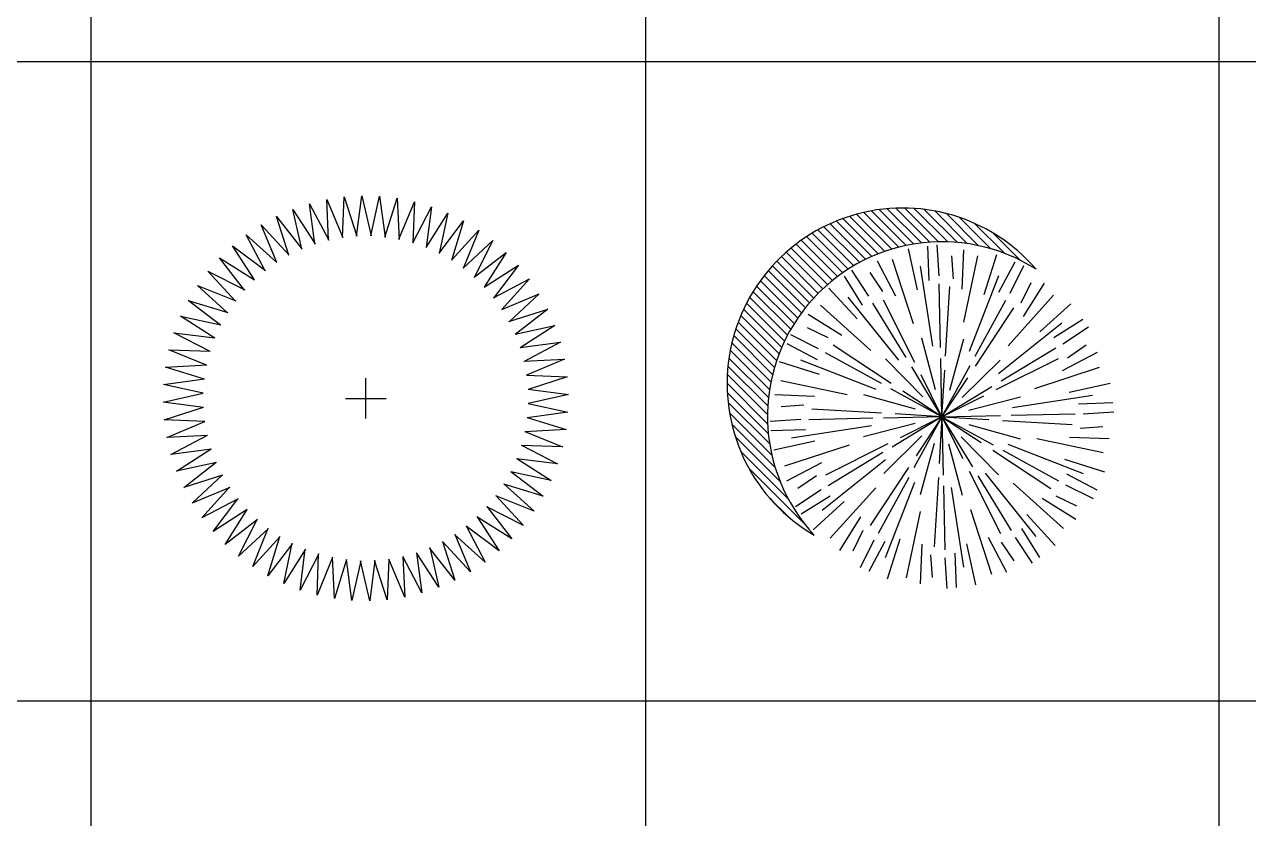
# Model space of a CAD drawing. Header units: millimetres. Extents: x -4017 to 59953, y -688 to 66564.
# Drawn here: x 3594 to 8113, y 13663 to 16596 of the extents above; entities that cross this region are included whole.
import ezdxf

# ---------------------------------------------------------------- set-up
doc = ezdxf.new("R2010")
doc.units = ezdxf.units.MM
doc.layers.add('www.cad-blocks.net', color=7, linetype='Continuous')
doc.styles.get("Standard").update_dxf_attribs({"font": 'arial.ttf'})

# ---------------------------------------------------------------- blocks, each defined once
blk = doc.blocks.new('A$C516926BB')
for p, q in [((6.2986, 38.5194), (6.2986, 0)), ((8.3458, 38.5194), (8.3458, 0)), ((10.4622, 38.5194), (10.4622, 0)), ((0, 7.0831), (60.3118, 7.0831)), ((0, 4.7221), (62.4121, 4.7221))]:
    blk.add_line(p, q)
blk = doc.blocks.new('A$C727501FD')
at = {"linetype": 'Continuous'}
for p, q in [((0.6623, 1.3419), (0.6684, 1.492)), ((0.6684, 1.492), (0.7152, 1.3472)), ((0.7144, 1.3471), (0.7336, 1.4961)), ((0.7336, 1.4961), (0.7675, 1.3478)), ((0.7668, 1.3478), (0.7988, 1.4946)), ((0.7988, 1.4946), (0.8197, 1.3438)), ((0.5116, 1.2995), (0.4786, 1.4461)), ((0.4786, 1.4461), (0.5612, 1.3182)), ((0.5605, 1.318), (0.5404, 1.4669)), ((0.5404, 1.4669), (0.6116, 1.3323)), ((0.6109, 1.3322), (0.6039, 1.4823)), ((0.6039, 1.4823), (0.6631, 1.342)), ((0.819, 1.3439), (0.8637, 1.4873)), ((0.8637, 1.4873), (0.8713, 1.3353)), ((0.8706, 1.3354), (0.9277, 1.4744)), ((0.9213, 1.3225), (0.9903, 1.456)), ((0.9277, 1.4744), (0.922, 1.3223)), ((0.9903, 1.456), (0.9714, 1.305)), ((0.4644, 1.2768), (0.4188, 1.4199)), ((0.4188, 1.4199), (0.5122, 1.2998)), ((0.9707, 1.3052), (1.0511, 1.4322)), ((1.0185, 1.2837), (1.1095, 1.4032)), ((1.0511, 1.4322), (1.0191, 1.2834)), ((1.1095, 1.4032), (1.0647, 1.2577)), ((0.4194, 1.25), (0.3615, 1.3887)), ((0.3615, 1.3887), (0.465, 1.2771)), ((1.0641, 1.2581), (1.1653, 1.3692)), ((1.1653, 1.3692), (1.1079, 1.2282)), ((0.3372, 1.1853), (0.2561, 1.3118)), ((0.2561, 1.3118), (0.3775, 1.2199)), ((0.3769, 1.2195), (0.3071, 1.3525)), ((0.3071, 1.3525), (0.42, 1.2504)), ((1.1074, 1.2286), (1.2178, 1.3305)), ((1.2178, 1.3305), (1.1484, 1.195)), ((0.3007, 1.1479), (0.2088, 1.2668)), ((0.2088, 1.2668), (0.3378, 1.1858)), ((1.1479, 1.1955), (1.2668, 1.2873)), ((1.2668, 1.2873), (1.1858, 1.1584)), ((1.1853, 1.1589), (1.3118, 1.24)), ((1.3118, 1.24), (1.2199, 1.1187)), ((0.1657, 1.2178), (0.3012, 1.1484)), ((0.2675, 1.1074), (0.1657, 1.2178)), ((1.2195, 1.1192), (1.3525, 1.189)), ((1.3525, 1.189), (1.2504, 1.0761)), ((0.127, 1.1653), (0.268, 1.1079)), ((0.2381, 1.0641), (0.127, 1.1653)), ((1.25, 1.0767), (1.3887, 1.1347)), ((1.3887, 1.1347), (1.2771, 1.0311)), ((0.093, 1.1095), (0.2384, 1.0647)), ((0.2124, 1.0185), (0.093, 1.1095)), ((0.1909, 0.9707), (0.064, 1.0511)), ((0.064, 1.0511), (0.2128, 1.0191)), ((1.2768, 1.0317), (1.4199, 1.0774)), ((1.4199, 1.0774), (1.2998, 0.9839)), ((1.2995, 0.9846), (1.4461, 1.0176)), ((1.4461, 1.0176), (1.3182, 0.9349)), ((0.1736, 0.9213), (0.0401, 0.9903)), ((0.0401, 0.9903), (0.1912, 0.9714)), ((1.318, 0.9356), (1.4669, 0.9557)), ((1.4669, 0.9557), (1.3323, 0.8845)), ((0.1607, 0.8706), (0.0217, 0.9277)), ((0.0217, 0.9277), (0.1738, 0.922)), ((0.0088, 0.8637), (0.1609, 0.8713)), ((0.1523, 0.819), (0.0088, 0.8637)), ((1.3322, 0.8852), (1.4823, 0.8923)), ((1.4823, 0.8923), (1.342, 0.8331)), ((0.0016, 0.7988), (0.1524, 0.8197)), ((0.7481, 0.6731), (0.7481, 0.8231)), ((1.3419, 0.8338), (1.492, 0.8277)), ((1.492, 0.8277), (1.3472, 0.781)), ((0.1484, 0.7668), (0.0016, 0.7988)), ((1.3471, 0.7817), (1.4961, 0.7626)), ((0, 0.7336), (0.1484, 0.7675)), ((0.149, 0.7144), (0, 0.7336)), ((0.6731, 0.7481), (0.8231, 0.7481)), ((1.4961, 0.7626), (1.3478, 0.7287)), ((1.3478, 0.7294), (1.4946, 0.6973)), ((0.0041, 0.6684), (0.149, 0.7152)), ((1.4946, 0.6973), (1.3438, 0.6765)), ((0.1542, 0.6623), (0.0041, 0.6684)), ((0.0139, 0.6039), (0.1541, 0.6631)), ((1.3439, 0.6772), (1.4873, 0.6325)), ((0.164, 0.6109), (0.0139, 0.6039)), ((0.0292, 0.5404), (0.1638, 0.6116)), ((1.4873, 0.6325), (1.3353, 0.6248)), ((1.3354, 0.6255), (1.4744, 0.5685)), ((0.1781, 0.5605), (0.0292, 0.5404)), ((0.0501, 0.4786), (0.1779, 0.5612)), ((1.4744, 0.5685), (1.3223, 0.5741)), ((1.3225, 0.5748), (1.456, 0.5059)), ((0.1967, 0.5116), (0.0501, 0.4786)), ((0.0762, 0.4188), (0.1964, 0.5122)), ((1.456, 0.5059), (1.305, 0.5247)), ((1.3052, 0.5254), (1.4322, 0.4451)), ((0.2194, 0.4644), (0.0762, 0.4188)), ((0.1075, 0.3615), (0.219, 0.465)), ((1.4322, 0.4451), (1.2834, 0.477)), ((1.2837, 0.4777), (1.4032, 0.3866)), ((0.2461, 0.4194), (0.1075, 0.3615)), ((0.1436, 0.3071), (0.2457, 0.42)), ((1.4032, 0.3866), (1.2577, 0.4314)), ((1.2581, 0.432), (1.3692, 0.3309)), ((0.2767, 0.3769), (0.1436, 0.3071)), ((0.1843, 0.2561), (0.2762, 0.3775)), ((1.3692, 0.3309), (1.2282, 0.3882)), ((1.2286, 0.3888), (1.3305, 0.2783)), ((0.3108, 0.3372), (0.1843, 0.2561)), ((0.2294, 0.2088), (0.3103, 0.3378)), ((1.3305, 0.2783), (1.195, 0.3477)), ((1.1955, 0.3483), (1.2873, 0.2294)), ((0.3483, 0.3007), (0.2294, 0.2088)), ((0.2783, 0.1657), (0.3477, 0.3012)), ((1.24, 0.1843), (1.1187, 0.2762)), ((1.1192, 0.2767), (1.189, 0.1436)), ((1.2873, 0.2294), (1.1584, 0.3103)), ((1.1589, 0.3108), (1.24, 0.1843)), ((0.3888, 0.2675), (0.2783, 0.1657)), ((0.3309, 0.127), (0.3882, 0.268)), ((0.432, 0.2381), (0.3309, 0.127)), ((0.3866, 0.093), (0.4314, 0.2384)), ((1.189, 0.1436), (1.0761, 0.2457)), ((1.0767, 0.2461), (1.1347, 0.1075)), ((0.4777, 0.2124), (0.3866, 0.093)), ((0.4451, 0.064), (0.477, 0.2128)), ((0.5254, 0.1909), (0.4451, 0.064)), ((0.5059, 0.0402), (0.5247, 0.1912)), ((1.0774, 0.0762), (0.9839, 0.1964)), ((0.9846, 0.1967), (1.0176, 0.0501)), ((1.1347, 0.1075), (1.0311, 0.219)), ((1.0317, 0.2194), (1.0774, 0.0762)), ((0.5748, 0.1736), (0.5059, 0.0402)), ((0.5685, 0.0217), (0.5741, 0.1738)), ((0.6255, 0.1607), (0.5685, 0.0217)), ((0.6325, 0.0088), (0.6248, 0.1609)), ((0.6772, 0.1523), (0.6325, 0.0088)), ((0.6973, 0.0016), (0.6765, 0.1524)), ((0.7294, 0.1484), (0.6973, 0.0016)), ((0.7626, 0), (0.7287, 0.1484)), ((0.7817, 0.149), (0.7626, 0)), ((0.8277, 0.0041), (0.781, 0.149)), ((0.8338, 0.1542), (0.8277, 0.0041)), ((0.8923, 0.0139), (0.8331, 0.1541)), ((0.9557, 0.0293), (0.8845, 0.1638)), ((0.8852, 0.164), (0.8923, 0.0139)), ((1.0176, 0.0501), (0.9349, 0.1779)), ((0.9356, 0.1781), (0.9557, 0.0293))]:
    blk.add_line(p, q, dxfattribs=at)
blk = doc.blocks.new('A$C2CFA1559')
for p, q in [((0.7182, 1.2764), (0.5914, 1.4032)), ((0.7487, 1.2793), (0.6228, 1.4052)), ((0.7807, 1.2807), (0.6558, 1.4057)), ((0.8143, 1.2805), (0.6905, 1.4043)), ((0.8499, 1.2784), (0.7274, 1.4009)), ((0.5343, 1.2264), (0.4032, 1.3576)), ((0.5579, 1.2362), (0.4273, 1.3669)), ((0.5823, 1.2453), (0.4522, 1.3753)), ((0.6075, 1.2534), (0.478, 1.3829)), ((0.6337, 1.2607), (0.5048, 1.3896)), ((0.6607, 1.267), (0.5325, 1.3953)), ((0.6889, 1.2723), (0.5614, 1.3998)), ((0.8877, 1.2739), (0.7669, 1.3948)), ((0.9285, 1.2666), (0.8098, 1.3853)), ((0.9732, 1.2553), (0.8574, 1.3711)), ((0.4472, 1.1799), (0.3142, 1.3129)), ((0.4679, 1.1926), (0.3354, 1.3251)), ((0.4893, 1.2046), (0.3572, 1.3367)), ((0.5115, 1.2159), (0.3798, 1.3475)), ((1.0234, 1.2384), (0.9123, 1.3495)), ((1.0832, 1.2121), (0.982, 1.3133)), ((0.3889, 1.138), (0.2545, 1.2724)), ((0.4077, 1.1526), (0.2737, 1.2865)), ((0.4271, 1.1666), (0.2936, 1.3001)), ((0.7826, 1.1555), (0.7756, 1.2695)), ((0.3362, 1.0905), (0.2005, 1.2261)), ((0.3531, 1.1069), (0.2179, 1.2422)), ((0.3707, 1.1228), (0.2359, 1.2576)), ((0.7026, 1.104), (0.6693, 1.2555)), ((0.7453, 1.1384), (0.741, 1.2648)), ((0.8358, 1.1446), (0.8297, 1.2286)), ((0.8682, 1.1055), (0.8739, 1.2515)), ((0.8739, 0.9843), (0.9257, 1.2297)), ((0.9494, 1.0865), (0.9962, 1.2343)), ((0.3041, 1.0557), (0.1675, 1.1923)), ((0.3198, 1.0734), (0.1837, 1.2095)), ((0.5237, 1.0804), (0.4606, 1.1756)), ((0.6228, 1.0799), (0.5547, 1.2093)), ((0.6883, 0.9778), (0.6105, 1.2162)), ((0.7594, 0.8955), (0.7139, 1.1907)), ((1.0036, 1.0949), (1.063, 1.2065)), ((1.0444, 1.091), (1.0953, 1.1933)), ((0.2607, 0.9989), (0.1227, 1.1369)), ((0.2745, 1.0185), (0.137, 1.156)), ((0.289, 1.0374), (0.152, 1.1744)), ((0.4999, 1.047), (0.433, 1.1543)), ((0.5751, 1.0976), (0.5279, 1.1673)), ((0.8943, 0.8774), (1.0025, 1.1559)), ((1.085, 1.055), (1.1218, 1.1308)), ((0.2349, 0.9578), (0.096, 1.0968)), ((0.2474, 0.9787), (0.109, 1.1172)), ((0.4801, 0.9959), (0.3755, 1.1103)), ((0.7876, 0.8901), (0.7824, 1.1257)), ((0.8065, 0.8586), (0.8217, 1.1155)), ((1.0935, 1.0049), (1.1715, 1.1285)), ((0.2119, 0.914), (0.0719, 1.054)), ((0.223, 0.9363), (0.0836, 1.0758)), ((0.5309, 0.8794), (0.3443, 1.047)), ((0.6336, 0.8436), (0.4466, 1.0766)), ((0.6607, 0.8531), (0.5384, 1.0545)), ((0.6928, 0.8352), (0.5775, 1.0654)), ((0.916, 0.8587), (1.0293, 1.0654)), ((1.0379, 0.8971), (1.2054, 1.0837)), ((1.1543, 0.9479), (1.2688, 1.0524)), ((0.1918, 0.8673), (0.0506, 1.0085)), ((0.2015, 0.8911), (0.0609, 1.0316)), ((0.423, 0.935), (0.2994, 1.013)), ((0.9166, 0.822), (1.0583, 1.0369)), ((1.2055, 0.928), (1.3128, 0.995)), ((0.1749, 0.8173), (0.0324, 0.9598)), ((0.1829, 0.8428), (0.0411, 0.9846)), ((0.3729, 0.9265), (0.2971, 0.9633)), ((1.0021, 0.7944), (1.235, 0.9814)), ((1.2389, 0.9043), (1.3341, 0.9674)), ((0.1617, 0.7637), (0.0177, 0.9078)), ((0.1678, 0.791), (0.0246, 0.9343)), ((0.3331, 0.8451), (0.2215, 0.9046)), ((0.337, 0.8859), (0.2347, 0.9369)), ((0.7688, 0.7343), (0.7193, 0.9247)), ((0.8218, 0.7332), (0.8742, 0.9228)), ((0.1567, 0.7354), (0.0118, 0.8803)), ((0.5693, 0.7576), (0.3626, 0.8709)), ((0.606, 0.7582), (0.3911, 0.8998)), ((1.0115, 0.7673), (1.213, 0.8896)), ((1.2383, 0.8052), (1.3677, 0.8732)), ((1.256, 0.8528), (1.3258, 0.9001)), ((0.1502, 0.6751), (0.0032, 0.822)), ((0.1528, 0.7059), (0.0069, 0.8517)), ((0.3415, 0.7909), (0.1937, 0.8378)), ((0.5505, 0.7358), (0.2721, 0.8441)), ((0.7223, 0.7088), (0.5843, 0.8489)), ((0.7932, 0.6347), (0.6813, 0.8192)), ((0.7932, 0.6347), (0.7885, 0.8504)), ((0.7932, 0.6347), (0.8969, 0.8239)), ((0.8672, 0.7057), (1.0074, 0.8437)), ((0.9937, 0.7352), (1.2238, 0.8505)), ((1.1362, 0.7396), (1.3747, 0.8174)), ((0.149, 0.6428), (0.0009, 0.7909)), ((0.7932, 0.6347), (0.7158, 0.7893)), ((0.7932, 0.6347), (0.8034, 0.8073)), ((0.7932, 0.6347), (0.8883, 0.7791)), ((0.1496, 0.6088), (0, 0.7584)), ((0.1521, 0.5729), (0.0008, 0.7241)), ((0.4437, 0.7154), (0.1983, 0.7673)), ((0.7932, 0.6347), (0.604, 0.7385)), ((0.7932, 0.6347), (0.6489, 0.7299)), ((0.7932, 0.6347), (0.9776, 0.7467)), ((1.2625, 0.7254), (1.4139, 0.7587)), ((0.1571, 0.5345), (0.0037, 0.6879)), ((0.3225, 0.7097), (0.1764, 0.7155)), ((0.6948, 0.6634), (0.5052, 0.7157)), ((0.7932, 0.6347), (0.9478, 0.7122)), ((0.8928, 0.6592), (1.0831, 0.7086)), ((1.0539, 0.6685), (1.3492, 0.714)), ((1.2969, 0.6826), (1.4233, 0.687)), ((0.1651, 0.493), (0.0091, 0.6491)), ((0.2833, 0.6773), (0.1993, 0.6713)), ((0.5694, 0.648), (0.3124, 0.6632)), ((0.7932, 0.6347), (0.5775, 0.63)), ((0.7932, 0.6347), (0.6088, 0.5228)), ((0.7932, 0.6347), (0.6207, 0.645)), ((0.7932, 0.6347), (0.6387, 0.5573)), ((0.7932, 0.6347), (0.6895, 0.4456)), ((0.7932, 0.6347), (0.6981, 0.4904)), ((0.7932, 0.6347), (0.783, 0.4622)), ((0.7932, 0.6347), (1.0089, 0.6395)), ((0.7932, 0.6347), (0.798, 0.4191)), ((0.7932, 0.6347), (0.8706, 0.4802)), ((0.7932, 0.6347), (0.9052, 0.4503)), ((0.7932, 0.6347), (0.9375, 0.5396)), ((0.7932, 0.6347), (0.9824, 0.531)), ((0.7932, 0.6347), (0.9658, 0.6245)), ((1.0486, 0.6404), (1.2842, 0.6456)), ((1.3139, 0.6453), (1.428, 0.6524)), ((0.1773, 0.4475), (0.0176, 0.6071)), ((0.2725, 0.6242), (0.1585, 0.6171)), ((0.5325, 0.601), (0.2373, 0.5555)), ((0.5379, 0.6291), (0.3022, 0.6239)), ((0.6936, 0.6103), (0.5033, 0.5609)), ((0.8917, 0.6061), (1.0812, 0.5538)), ((1.0171, 0.6215), (1.274, 0.6063)), ((1.3031, 0.5922), (1.3871, 0.5982)), ((0.1956, 0.3958), (0.0305, 0.5609)), ((0.2895, 0.5869), (0.1631, 0.5825)), ((0.3239, 0.5441), (0.1725, 0.5108)), ((0.7192, 0.5638), (0.5791, 0.4258)), ((0.8642, 0.5607), (1.0021, 0.4206)), ((1.1427, 0.5541), (1.3881, 0.5022)), ((1.2639, 0.5598), (1.41, 0.554)), ((0.2247, 0.3332), (0.0498, 0.5082)), ((0.4502, 0.5299), (0.2117, 0.4521)), ((0.5927, 0.5343), (0.3626, 0.419)), ((0.5749, 0.5022), (0.3734, 0.3799)), ((0.7646, 0.5363), (0.7122, 0.3467)), ((0.8176, 0.5352), (0.8671, 0.3448)), ((0.9804, 0.5113), (1.1953, 0.3697)), ((1.0172, 0.5119), (1.2238, 0.3986)), ((1.0359, 0.5337), (1.3143, 0.4254)), ((0.3481, 0.4643), (0.2187, 0.3963)), ((0.5843, 0.4751), (0.3514, 0.2881)), ((1.2449, 0.4786), (1.3927, 0.4317)), ((0.2879, 0.2366), (0.081, 0.4436)), ((0.3304, 0.4167), (0.2606, 0.3694)), ((0.6698, 0.4475), (0.5281, 0.2326)), ((0.6704, 0.4108), (0.5571, 0.2041)), ((0.7799, 0.4109), (0.7647, 0.154)), ((0.8936, 0.4343), (1.0089, 0.2041)), ((0.9258, 0.4164), (1.0481, 0.215)), ((0.9528, 0.4259), (1.1398, 0.1929)), ((1.2533, 0.4244), (1.365, 0.3649)), ((0.3475, 0.3652), (0.2523, 0.3021)), ((0.5486, 0.3724), (0.381, 0.1858)), ((0.6921, 0.3921), (0.5839, 0.1136)), ((0.7988, 0.3794), (0.804, 0.1438)), ((0.827, 0.374), (0.8725, 0.0788)), ((1.0556, 0.3901), (1.2422, 0.2225)), ((1.2495, 0.3835), (1.3517, 0.3326)), ((0.224, 0.2671), (0.1582, 0.3329)), ((0.381, 0.3414), (0.2737, 0.2745)), ((0.4321, 0.3216), (0.3176, 0.217)), ((1.1634, 0.3345), (1.287, 0.2564)), ((1.2135, 0.343), (1.2893, 0.3062)), ((0.7125, 0.2852), (0.6607, 0.0398)), ((0.8981, 0.2917), (0.9759, 0.0533)), ((1.1063, 0.2736), (1.2109, 0.1592)), ((0.4929, 0.2646), (0.4149, 0.1409)), ((0.5014, 0.2145), (0.4646, 0.1387)), ((0.637, 0.183), (0.5902, 0.0352)), ((0.9637, 0.1896), (1.0317, 0.0602)), ((1.0627, 0.1891), (1.1258, 0.0939)), ((1.0865, 0.2225), (1.1535, 0.1152)), ((0.542, 0.1785), (0.4911, 0.0762)), ((0.5828, 0.1746), (0.5234, 0.063)), ((0.7183, 0.164), (0.7125, 0.018)), ((0.8838, 0.1654), (0.9172, 0.014)), ((1.0113, 0.1719), (1.0585, 0.1022)), ((0.7507, 0.1249), (0.7567, 0.0409)), ((0.8038, 0.114), (0.8108, 0)), ((0.8411, 0.1311), (0.8454, 0.0047))]:
    blk.add_line(p, q)
for centre, radius, start, end in [((0.6484, 0.7573), 0.6484, 40.623, 239.745), ((0.7935, 0.6363), 0.6445, 57.4265, 222.9415)]:
    blk.add_arc(centre, radius, start, end)
at = {"width": 0.8, "flags": 9}
for tag in ['XSIZE', 'YSIZE']:
    blk.add_attdef(tag, (0.7921, 0.6287), '', height=0.000255, rotation=329.5582, dxfattribs=at)

msp = doc.modelspace()

# ---------------------------------------------------------------- block references
at = {"xscale": 1000, "yscale": 1000, "zscale": 1000}
for name, p in [('A$C727501FD', (4106, 14466.5)), ('A$C2CFA1559', (6188, 14511.8))]:
    msp.add_blockref(name, p, dxfattribs=at)
at = {"layer": 'www.cad-blocks.net', "color": 155, "true_color": 0x546d8e, "xscale": 1000, "yscale": 1000, "zscale": 1000}
msp.add_blockref('A$C516926BB', (-2458.7, 9375.6), dxfattribs=at)

doc.saveas('drawing.dxf')
